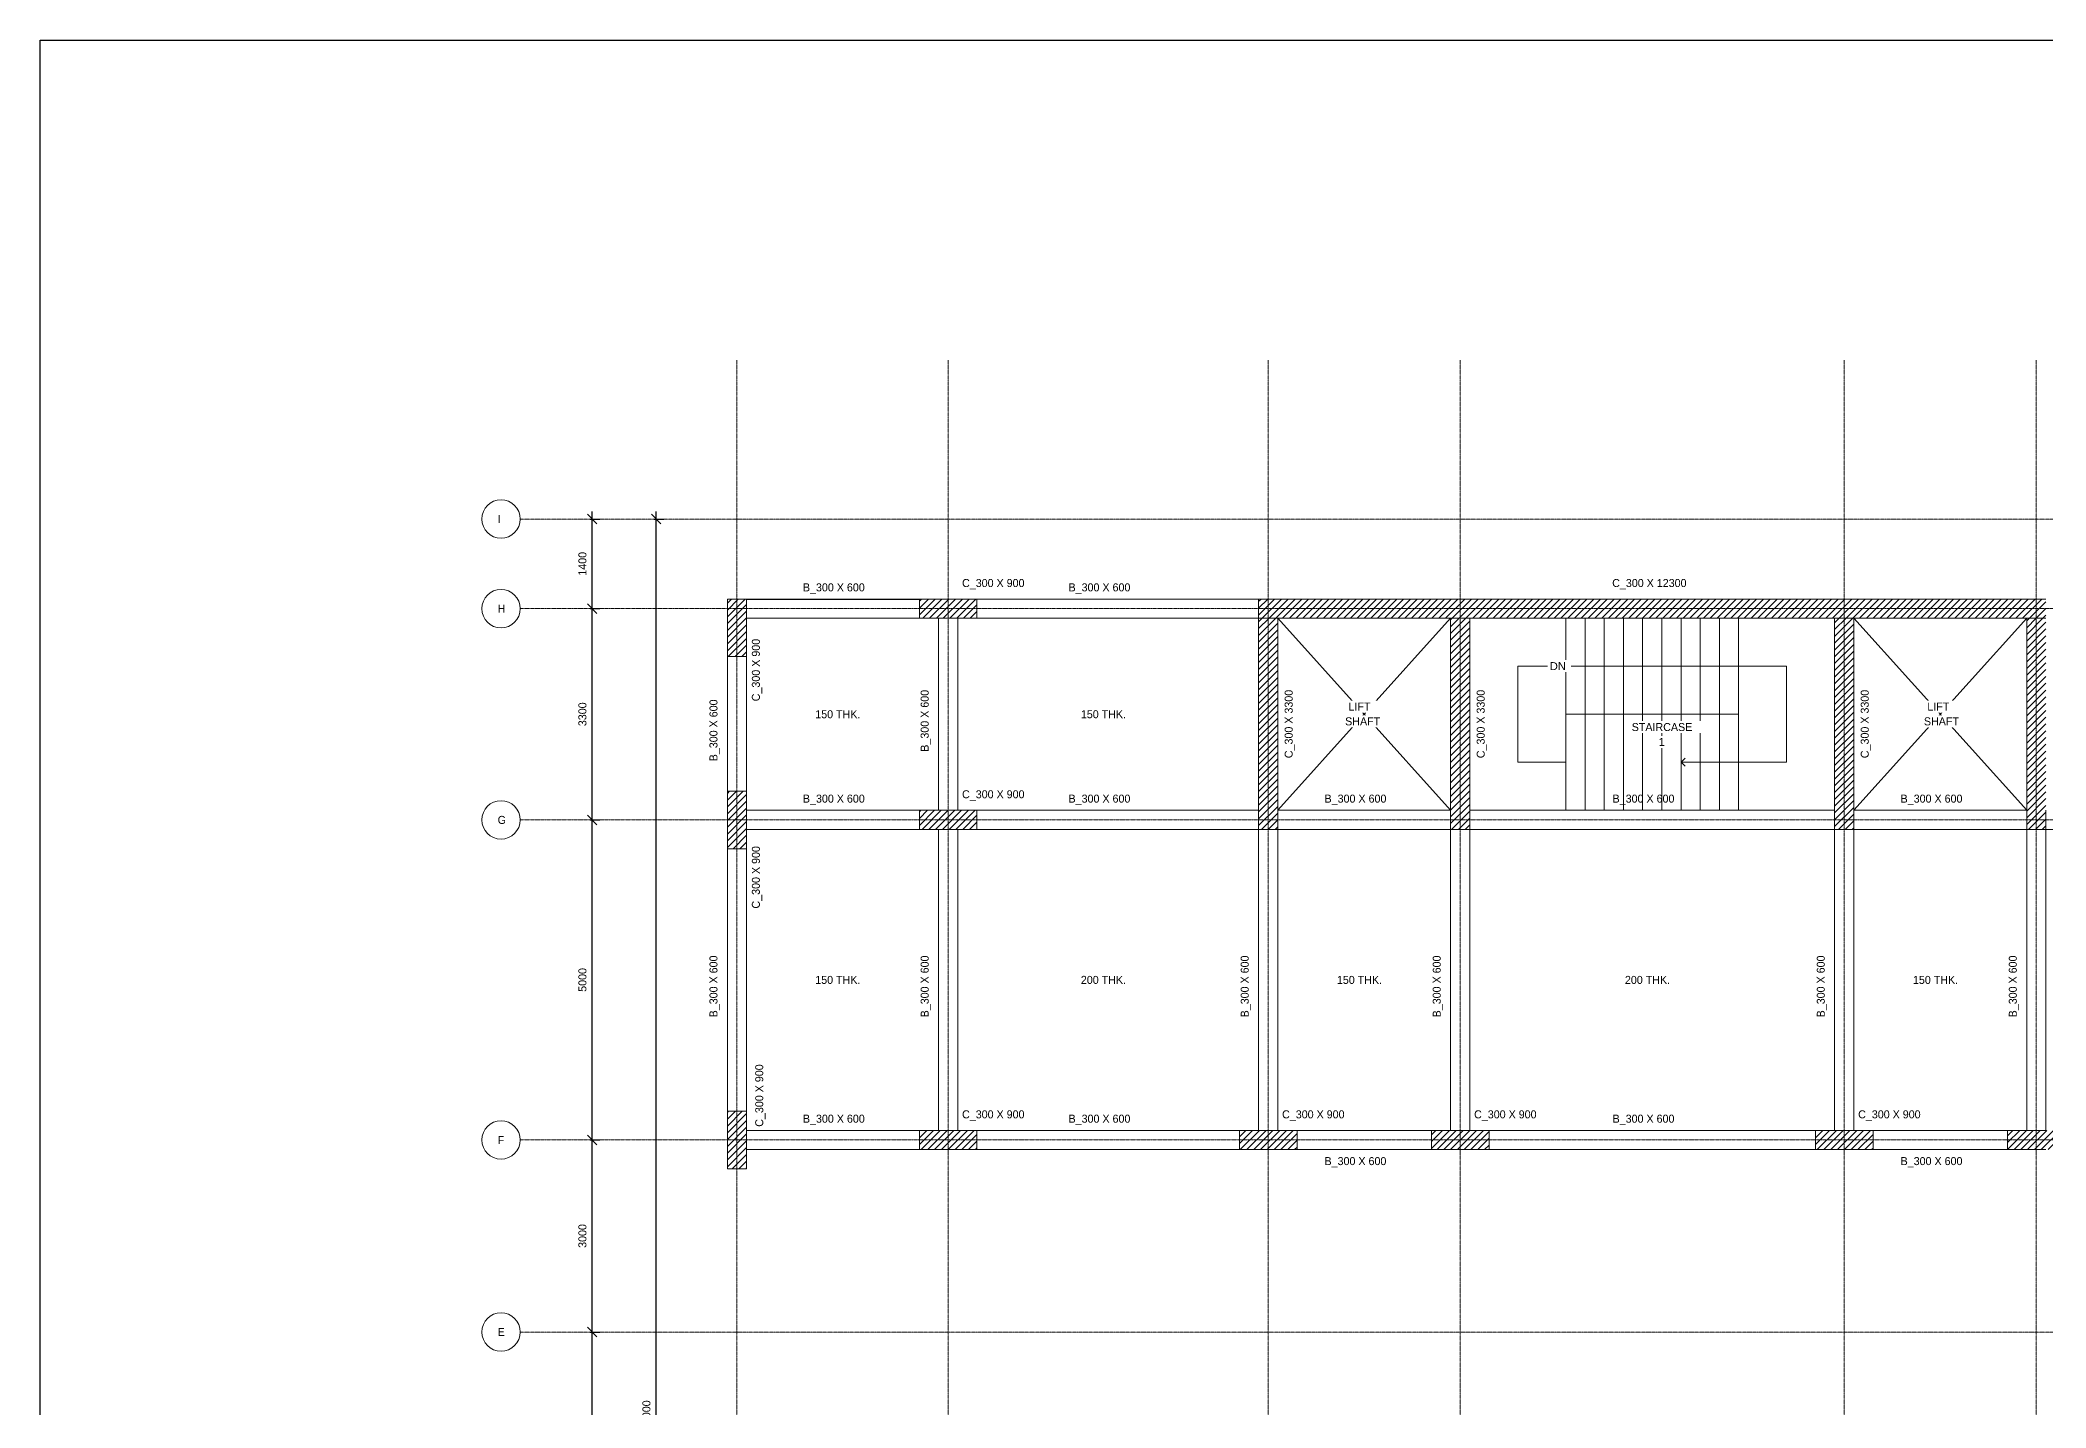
# Model space of a CAD drawing. Header units: millimetres. Extents: x -12446 to 395154, y -7552 to 35181.
# Drawn here: x 217692 to 249029, y 13815 to 35181 of the extents above; entities that cross this region are included whole.
import ezdxf

# ---------------------------------------------------------------- set-up
doc = ezdxf.new("R2010")
doc.units = ezdxf.units.MM
doc.header["$PDMODE"] = 35
doc.linetypes.add('Grid Line', pattern=[22.225, 12.7, -3.175, 3.175, -3.175])
doc.linetypes.add('Overhead', pattern=[3.96875, 2.38125, -1.5875])
for name, color, linetype, lineweight in [('A-ANNO-DIMS', 211, 'Continuous', 9), ('A-CUTOUT', 12, 'Continuous', 18), ('A-FLOR', 192, 'Continuous', 18), ('A-FLOR-IDEN', 11, 'Continuous', 9), ('Boundary', 40, 'Continuous', 30), ('G-ANNO-TEXT', 231, 'Continuous', 9), ('Origin', 40, 'Continuous', 30), ('S-BEAM', 12, 'Continuous', 18), ('S-BEAM-IDEN', 2, 'Continuous', 9), ('S-COLS', 52, 'Continuous', 18), ('S-COLS-IDEN', 171, 'Continuous', 9), ('S-GRID', 1, 'Continuous', 9), ('S-GRID-IDEN', 1, 'Continuous', 9), ('S-STRS', 31, 'Continuous', 18), ('S-STRS-ANNO', 31, 'Continuous', 18), ('S-STRS-IDEN', 31, 'Continuous', 18)]:
    doc.layers.add(name, color=color, linetype=linetype, lineweight=lineweight)
doc.styles.add('Arial', font='arial.ttf', dxfattribs={"height": 125})
doc.styles.add('JetBrains Mono', font='JetBrainsMono-VariableFont_wght.ttf', dxfattribs={"height": 125})
doc.dimstyles.new('Diagonal_-_2_5mm_JetBrains_Mono', dxfattribs={"dimscale": 304.8, "dimtxt": 176.918969, "dimasz": 0.492126, "dimexe": 0.393701, "dimexo": 0.246063, "dimgap": 0.287073, "dimtad": 1, "dimdec": 0, "dimzin": 0, "dimdsep": 46, "dimtxsty": 'JetBrains Mono', "dimblk1": 'OBLIQUE', "dimblk2": 'OBLIQUE', "dimsah": 1, "dimcen": 0.09, "dimdle": 0.393701, "dimazin": 0, "dimtfac": 1, "dimtdec": 4, "dimtix": 1, "dimtmove": 0, "dimatfit": 3, "dimfxl": 1, "dimtvp": 1, "dimtfill": 1, "dimtolj": 1, "dimtzin": 0, "dimarcsym": 2})
pattern_1 = [(45, (228878.97, 0), (-53.03301, 53.03301), [])]

# ---------------------------------------------------------------- blocks, each defined once
blk = doc.blocks.new('Grid - M_Grid Head - Circle-24584-01 1st Floor Lvl_')
at = {"layer": 'S-GRID-IDEN'}
blk.add_circle((0, 0), 6, dxfattribs=at)
blk = doc.blocks.new('_Oblique')
at = {"color": 0, "linetype": 'ByBlock', "lineweight": -2}
blk.add_line((-0.5, -0.5), (0.5, 0.5), dxfattribs=at)
blk = doc.blocks.new('*D30')
at = {"layer": 'A-ANNO-DIMS', "color": 0, "lineweight": -2, "transparency": 16777216}
for p, q in [((226317, 10880), (226317, 15120)), ((226286, 15000), (226437, 15000)), ((226286, 11000), (226437, 11000))]:
    blk.add_line(p, q, dxfattribs=at)
at = {"layer": 'Defpoints', "color": 0, "transparency": 16777216}
for p in [(226211, 15000), (226317, 15000), (226211, 11000)]:
    blk.add_point(p, dxfattribs=at)
at = {"layer": 'A-ANNO-DIMS', "color": 0, "lineweight": -2, "transparency": 16777216, "xscale": 150, "yscale": 150, "zscale": 150}
for p, rotation in [((226317, 15000), 90), ((226317, 11000), 270)]:
    blk.add_blockref('_Oblique', p, dxfattribs=dict(at, rotation=rotation))
at = {"layer": 'A-ANNO-DIMS', "color": 0, "transparency": 16777216, "insert": (226165, 13000), "char_height": 125, "width": 496.29, "attachment_point": 5, "rotation": 90, "style": 'JetBrains Mono', "bg_fill": 3, "box_fill_scale": 1.1, "bg_fill_color": 9, "bg_fill_true_color": 13158600, "bg_fill_transparency": 0}
blk.add_mtext('\\A1;4000', dxfattribs=at)
blk = doc.blocks.new('*D31')
at = {"layer": 'A-ANNO-DIMS', "color": 0, "lineweight": -2, "transparency": 16777216}
for p, q in [((226286, 18000), (226437, 18000)), ((226317, 14880), (226317, 18120)), ((226286, 15000), (226437, 15000))]:
    blk.add_line(p, q, dxfattribs=at)
at = {"layer": 'Defpoints', "color": 0, "transparency": 16777216}
for p in [(226211, 18000), (226317, 18000), (226211, 15000)]:
    blk.add_point(p, dxfattribs=at)
at = {"layer": 'A-ANNO-DIMS', "color": 0, "lineweight": -2, "transparency": 16777216, "xscale": 150, "yscale": 150, "zscale": 150}
for p, rotation in [((226317, 18000), 90), ((226317, 15000), 270)]:
    blk.add_blockref('_Oblique', p, dxfattribs=dict(at, rotation=rotation))
at = {"layer": 'A-ANNO-DIMS', "color": 0, "transparency": 16777216, "insert": (226165, 16500), "char_height": 125, "width": 496.29, "attachment_point": 5, "rotation": 90, "style": 'JetBrains Mono', "bg_fill": 3, "box_fill_scale": 1.1, "bg_fill_color": 9, "bg_fill_true_color": 13158600, "bg_fill_transparency": 0}
blk.add_mtext('\\A1;3000', dxfattribs=at)
blk = doc.blocks.new('*D32')
at = {"layer": 'A-ANNO-DIMS', "color": 0, "lineweight": -2, "transparency": 16777216}
for p, q in [((226286, 23000), (226437, 23000)), ((226317, 17880), (226317, 23120)), ((226286, 18000), (226437, 18000))]:
    blk.add_line(p, q, dxfattribs=at)
at = {"layer": 'Defpoints', "color": 0, "transparency": 16777216}
for p in [(226211, 23000), (226317, 23000), (226211, 18000)]:
    blk.add_point(p, dxfattribs=at)
at = {"layer": 'A-ANNO-DIMS', "color": 0, "lineweight": -2, "transparency": 16777216, "xscale": 150, "yscale": 150, "zscale": 150}
for p, rotation in [((226317, 23000), 90), ((226317, 18000), 270)]:
    blk.add_blockref('_Oblique', p, dxfattribs=dict(at, rotation=rotation))
at = {"layer": 'A-ANNO-DIMS', "color": 0, "transparency": 16777216, "insert": (226165, 20500), "char_height": 125, "width": 496.29, "attachment_point": 5, "rotation": 90, "style": 'JetBrains Mono', "bg_fill": 3, "box_fill_scale": 1.1, "bg_fill_color": 9, "bg_fill_true_color": 13158600, "bg_fill_transparency": 0}
blk.add_mtext('\\A1;5000', dxfattribs=at)
blk = doc.blocks.new('*D33')
at = {"layer": 'A-ANNO-DIMS', "color": 0, "lineweight": -2, "transparency": 16777216}
for p, q in [((226317, 22880), (226317, 26420)), ((226286, 26300), (226437, 26300)), ((226286, 23000), (226437, 23000))]:
    blk.add_line(p, q, dxfattribs=at)
at = {"layer": 'Defpoints', "color": 0, "transparency": 16777216}
for p in [(226211, 26300), (226317, 26300), (226211, 23000)]:
    blk.add_point(p, dxfattribs=at)
at = {"layer": 'A-ANNO-DIMS', "color": 0, "lineweight": -2, "transparency": 16777216, "xscale": 150, "yscale": 150, "zscale": 150}
for p, rotation in [((226317, 26300), 90), ((226317, 23000), 270)]:
    blk.add_blockref('_Oblique', p, dxfattribs=dict(at, rotation=rotation))
at = {"layer": 'A-ANNO-DIMS', "color": 0, "transparency": 16777216, "insert": (226165, 24650), "char_height": 125, "width": 496.29, "attachment_point": 5, "rotation": 90, "style": 'JetBrains Mono', "bg_fill": 3, "box_fill_scale": 1.1, "bg_fill_color": 9, "bg_fill_true_color": 13158600, "bg_fill_transparency": 0}
blk.add_mtext('\\A1;3300', dxfattribs=at)
blk = doc.blocks.new('*D34')
at = {"layer": 'A-ANNO-DIMS', "color": 0, "lineweight": -2, "transparency": 16777216}
for p, q in [((226286, 27700), (226437, 27700)), ((226317, 26180), (226317, 27820)), ((226286, 26300), (226437, 26300))]:
    blk.add_line(p, q, dxfattribs=at)
at = {"layer": 'Defpoints', "color": 0, "transparency": 16777216}
for p in [(226211, 27700), (226317, 27700), (226211, 26300)]:
    blk.add_point(p, dxfattribs=at)
at = {"layer": 'A-ANNO-DIMS', "color": 0, "lineweight": -2, "transparency": 16777216, "xscale": 150, "yscale": 150, "zscale": 150}
for p, rotation in [((226317, 27700), 90), ((226317, 26300), 270)]:
    blk.add_blockref('_Oblique', p, dxfattribs=dict(at, rotation=rotation))
at = {"layer": 'A-ANNO-DIMS', "color": 0, "transparency": 16777216, "insert": (226165, 27000), "char_height": 125, "width": 496.29, "attachment_point": 5, "rotation": 90, "style": 'JetBrains Mono', "bg_fill": 3, "box_fill_scale": 1.1, "bg_fill_color": 9, "bg_fill_true_color": 13158600, "bg_fill_transparency": 0}
blk.add_mtext('\\A1;1400', dxfattribs=at)
blk = doc.blocks.new('*D35')
at = {"layer": 'A-ANNO-DIMS', "color": 0, "lineweight": -2, "transparency": 16777216}
for p, q in [((227286, 27700), (227437, 27700)), ((227317, -420), (227317, 27820)), ((227286, -300), (227437, -300))]:
    blk.add_line(p, q, dxfattribs=at)
at = {"layer": 'Defpoints', "color": 0, "transparency": 16777216}
for p in [(227211, 27700), (227317, 27700), (227211, -300)]:
    blk.add_point(p, dxfattribs=at)
at = {"layer": 'A-ANNO-DIMS', "color": 0, "lineweight": -2, "transparency": 16777216, "xscale": 150, "yscale": 150, "zscale": 150}
for p, rotation in [((227317, 27700), 90), ((227317, -300), 270)]:
    blk.add_blockref('_Oblique', p, dxfattribs=dict(at, rotation=rotation))
at = {"layer": 'A-ANNO-DIMS', "color": 0, "transparency": 16777216, "insert": (227165, 13700), "char_height": 125, "width": 620.37, "attachment_point": 5, "rotation": 90, "style": 'JetBrains Mono', "bg_fill": 3, "box_fill_scale": 1.1, "bg_fill_color": 9, "bg_fill_true_color": 13158600, "bg_fill_transparency": 0}
blk.add_mtext('\\A1;28000', dxfattribs=at)

msp = doc.modelspace()

# ---------------------------------------------------------------- hatches: boundary and pattern name
at = {"layer": 'S-COLS'}
h = msp.add_hatch(dxfattribs=at)
h.set_pattern_fill('FP_1', color=8, style=0, pattern_type=2)
h.set_pattern_definition(pattern_1)
h.paths.add_polyline_path([(228729, 25550), (228729, 26450), (228429, 26450), (228429, 25550)])
h = msp.add_hatch(dxfattribs=at)
h.set_pattern_fill('FP_1', color=8, style=0, pattern_type=2)
h.set_pattern_definition(pattern_1)
h.paths.add_polyline_path([(232329, 26150), (232329, 26450), (231429, 26450), (231429, 26150), (232029, 26150)])
h = msp.add_hatch(dxfattribs=at)
h.set_pattern_fill('FP_1', color=8, style=0, pattern_type=2)
h.set_pattern_definition(pattern_1)
h.paths.add_polyline_path([(249029, 26150), (249029, 26450), (236729, 26450), (236729, 26150), (246611.3, 26150)])
h = msp.add_hatch(dxfattribs=at)
h.set_pattern_fill('FP_1', color=8, style=0, pattern_type=2)
h.set_pattern_definition(pattern_1)
h.paths.add_polyline_path([(237029, 22850), (237029, 26150), (236729, 26150), (236729, 22850)])
h = msp.add_hatch(dxfattribs=at)
h.set_pattern_fill('FP_1', color=8, style=0, pattern_type=2)
h.set_pattern_definition(pattern_1)
h.paths.add_polyline_path([(240029, 22850), (240029, 26150), (239729, 26150), (239729, 22850)])
h = msp.add_hatch(dxfattribs=at)
h.set_pattern_fill('FP_1', color=8, style=0, pattern_type=2)
h.set_pattern_definition(pattern_1)
h.paths.add_polyline_path([(246029, 22850), (246029, 26150), (245729, 26150), (245729, 22850)])
h = msp.add_hatch(dxfattribs=at)
h.set_pattern_fill('FP_1', color=8, style=0, pattern_type=2)
h.set_pattern_definition(pattern_1)
h.paths.add_polyline_path([(249029, 22850), (249029, 26150), (248729, 26150), (248729, 22850)])
h = msp.add_hatch(dxfattribs=at)
h.set_pattern_fill('FP_1', color=8, style=0, pattern_type=2)
h.set_pattern_definition(pattern_1)
h.paths.add_polyline_path([(228729, 22550), (228729, 23450), (228429, 23450), (228429, 22550)])
h = msp.add_hatch(dxfattribs=at)
h.set_pattern_fill('FP_1', color=8, style=0, pattern_type=2)
h.set_pattern_definition(pattern_1)
h.paths.add_polyline_path([(232329, 22850), (232329, 23150), (231429, 23150), (231429, 22850), (232029, 22850)])
h = msp.add_hatch(dxfattribs=at)
h.set_pattern_fill('FP_1', color=8, style=0, pattern_type=2)
h.set_pattern_definition(pattern_1)
h.paths.add_polyline_path([(228729, 17550), (228729, 18450), (228429, 18450), (228429, 17550)])
h = msp.add_hatch(dxfattribs=at)
h.set_pattern_fill('FP_1', color=8, style=0, pattern_type=2)
h.set_pattern_definition(pattern_1)
h.paths.add_polyline_path([(232029, 17850), (232329, 17850), (232329, 18150), (231429, 18150), (231429, 17850), (231729, 17850)])
h = msp.add_hatch(dxfattribs=at)
h.set_pattern_fill('FP_1', color=8, style=0, pattern_type=2)
h.set_pattern_definition(pattern_1)
h.paths.add_polyline_path([(237029, 17850), (237329, 17850), (237329, 18150), (236429, 18150), (236429, 17850), (236729, 17850)])
h = msp.add_hatch(dxfattribs=at)
h.set_pattern_fill('FP_1', color=8, style=0, pattern_type=2)
h.set_pattern_definition(pattern_1)
h.paths.add_polyline_path([(240029, 17850), (240329, 17850), (240329, 18150), (239429, 18150), (239429, 17850), (239729, 17850)])
h = msp.add_hatch(dxfattribs=at)
h.set_pattern_fill('FP_1', color=8, style=0, pattern_type=2)
h.set_pattern_definition(pattern_1)
h.paths.add_polyline_path([(246029, 17850), (246329, 17850), (246329, 18150), (245429, 18150), (245429, 17850), (245729, 17850)])
h = msp.add_hatch(dxfattribs=at)
h.set_pattern_fill('FP_1', color=8, style=0, pattern_type=2)
h.set_pattern_definition(pattern_1)
h.paths.add_polyline_path([(249029, 17850), (249329, 17850), (249329, 18150), (248429, 18150), (248429, 17850), (248729, 17850)])

# ---------------------------------------------------------------- linework, layer by layer
msp.add_line((228729, 26450), (231429, 26450))
at = {"layer": 'A-CUTOUT'}
for p, q in [((237029, 26150), (239729, 23150)), ((237029, 23150), (239729, 26150)), ((246029, 26150), (248729, 23150)), ((246029, 23150), (248729, 26150))]:
    msp.add_line(p, q, dxfattribs=at)
at = {"layer": 'A-FLOR'}
for p, q in [((231729, 26150), (228729, 26150)), ((228729, 26150), (228729, 23150)), ((231729, 23150), (231729, 26150)), ((236729, 26150), (232029, 26150)), ((232029, 26150), (232029, 23150)), ((236729, 23150), (236729, 26150)), ((228729, 23150), (231729, 23150)), ((232029, 23150), (236729, 23150)), ((231729, 22850), (228729, 22850)), ((228729, 22850), (228729, 18150)), ((231729, 18150), (231729, 22850)), ((236729, 22850), (232029, 22850)), ((232029, 22850), (232029, 18150)), ((236729, 18150), (236729, 22850)), ((239729, 22850), (237029, 22850)), ((237029, 22850), (237029, 18150)), ((239729, 18150), (239729, 22850)), ((245729, 22850), (240029, 22850)), ((240029, 22850), (240029, 18150)), ((245729, 18150), (245729, 22850)), ((248729, 22850), (246029, 22850)), ((246029, 22850), (246029, 18150)), ((248729, 18150), (248729, 22850)), ((228729, 18150), (231729, 18150)), ((232029, 18150), (236729, 18150)), ((237029, 18150), (239729, 18150)), ((240029, 18150), (245729, 18150)), ((246029, 18150), (248729, 18150)), ((231729, 17850), (228729, 17850)), ((236729, 17850), (232029, 17850)), ((239729, 17850), (237029, 17850)), ((245729, 17850), (240029, 17850)), ((248729, 17850), (246029, 17850))]:
    msp.add_line(p, q, dxfattribs=at)
at = {"layer": 'Boundary'}
msp.add_lwpolyline([(217691.8, 35181.3), (265946.9, 35181.3), (265946.9, -7551.8), (217691.8, -7551.8)], close=True, dxfattribs=at)
at = {"layer": 'Origin'}
msp.add_point((237029, 26150), dxfattribs=at)
at = {"layer": 'S-BEAM'}
for p, q in [((228729, 26450), (228729, 26150)), ((231429, 26450), (228729, 26450)), ((231429, 26150), (231429, 26450)), ((232329, 26450), (232329, 26150)), ((236729, 26450), (232329, 26450)), ((236729, 26150), (236729, 26450)), ((228729, 26150), (231429, 26150)), ((232029, 26150), (231729, 26150)), ((231729, 26150), (231729, 23150)), ((232029, 23150), (232029, 26150)), ((232329, 26150), (236729, 26150)), ((228729, 25550), (228429, 25550)), ((228429, 25550), (228429, 23450)), ((228729, 23450), (228729, 25550)), ((228429, 23450), (228729, 23450)), ((228729, 23150), (228729, 22850)), ((231429, 23150), (228729, 23150)), ((231429, 22850), (231429, 23150)), ((231729, 23150), (232029, 23150)), ((232329, 23150), (232329, 22850)), ((236729, 23150), (232329, 23150)), ((236729, 22850), (236729, 23150)), ((237029, 23150), (237029, 22850)), ((239729, 23150), (237029, 23150)), ((239729, 22850), (239729, 23150)), ((240029, 23150), (240029, 22850)), ((245729, 23150), (240029, 23150)), ((245729, 22850), (245729, 23150)), ((246029, 23150), (246029, 22850)), ((248729, 23150), (246029, 23150)), ((248729, 22850), (248729, 23150)), ((249029, 23150), (249029, 22850)), ((228729, 22850), (231429, 22850)), ((232029, 22850), (231729, 22850)), ((231729, 22850), (231729, 18150)), ((232029, 18150), (232029, 22850)), ((232329, 22850), (236729, 22850)), ((237029, 22850), (236729, 22850)), ((236729, 22850), (236729, 18150)), ((237029, 18150), (237029, 22850)), ((237029, 22850), (239729, 22850)), ((240029, 22850), (239729, 22850)), ((239729, 22850), (239729, 18150)), ((240029, 18150), (240029, 22850)), ((240029, 22850), (245729, 22850)), ((246029, 22850), (245729, 22850)), ((245729, 22850), (245729, 18150)), ((246029, 18150), (246029, 22850)), ((246029, 22850), (248729, 22850)), ((249029, 22850), (248729, 22850)), ((248729, 22850), (248729, 18150)), ((249029, 18150), (249029, 22850)), ((249029, 22850), (253429, 22850)), ((228729, 22550), (228429, 22550)), ((228429, 22550), (228429, 18450)), ((228729, 18450), (228729, 22550)), ((228429, 18450), (228729, 18450)), ((228729, 18150), (228729, 17850)), ((231429, 18150), (228729, 18150)), ((231429, 17850), (231429, 18150)), ((231729, 18150), (232029, 18150)), ((232329, 18150), (232329, 17850)), ((236429, 18150), (232329, 18150)), ((236429, 17850), (236429, 18150)), ((236729, 18150), (237029, 18150)), ((237329, 18150), (237329, 17850)), ((239429, 18150), (237329, 18150)), ((239429, 17850), (239429, 18150)), ((239729, 18150), (240029, 18150)), ((240329, 18150), (240329, 17850)), ((245429, 18150), (240329, 18150)), ((245429, 17850), (245429, 18150)), ((245729, 18150), (246029, 18150)), ((246329, 18150), (246329, 17850)), ((248429, 18150), (246329, 18150)), ((248429, 17850), (248429, 18150)), ((248729, 18150), (249029, 18150)), ((228729, 17550), (228429, 17550)), ((228729, 17850), (231429, 17850)), ((232029, 17850), (231729, 17850)), ((232329, 17850), (236429, 17850)), ((237029, 17850), (236729, 17850)), ((237329, 17850), (239429, 17850)), ((240029, 17850), (239729, 17850)), ((240329, 17850), (245429, 17850)), ((246029, 17850), (245729, 17850)), ((246329, 17850), (248429, 17850)), ((249029, 17850), (248729, 17850))]:
    msp.add_line(p, q, dxfattribs=at)
at = {"layer": 'S-COLS'}
for p, q in [((228429, 25550), (228429, 26450)), ((228728.9, 26450), (228429, 26450)), ((228729, 26450), (228729, 26150)), ((231429, 26450), (231729, 26450)), ((231429, 26150), (231429, 26450)), ((232029, 26450), (231729, 26450)), ((232029, 26450), (232329, 26450)), ((232329, 26450), (232329, 26150)), ((236729, 26450), (240029, 26450)), ((236729, 26150), (236729, 26450)), ((236729, 26450), (237029, 26450)), ((239729, 26450), (240029, 26450)), ((240029, 26450), (245729, 26450)), ((240029, 26450), (245729, 26450)), ((246029, 26450), (245729, 26450)), ((246029, 26450), (248729, 26450)), ((249029, 26450), (248729, 26450)), ((228729, 26150), (228729, 25550)), ((231729, 26150), (231429, 26150)), ((232029, 26150), (231729, 26150)), ((232329, 26150), (232029, 26150)), ((236729, 26150), (237029, 26150)), ((236729, 22850), (236729, 26150)), ((249029, 26150), (236729, 26150)), ((237029, 26150), (237029, 22850)), ((239729, 26150), (240029, 26150)), ((239729, 22850), (239729, 26150)), ((240029, 26150), (240029, 22850)), ((245729, 26150), (246029, 26150)), ((245729, 22850), (245729, 26150)), ((246029, 26150), (246029, 22850)), ((248729, 26150), (249029, 26150)), ((248729, 22850), (248729, 26150)), ((228729, 25550), (228429, 25550)), ((228429, 23450), (228729, 23450)), ((228429, 22550), (228429, 23450)), ((228729, 23450), (228729, 23150)), ((228729, 23150), (228729, 22850)), ((231429, 23150), (231729, 23150)), ((231429, 22850), (231429, 23150)), ((231729, 23150), (232029, 23150)), ((232029, 23150), (232329, 23150)), ((232329, 23150), (232329, 22850)), ((228729, 22850), (228729, 22550)), ((231729, 22850), (231429, 22850)), ((232029, 22850), (231729, 22850)), ((232329, 22850), (232029, 22850)), ((237029, 22850), (236729, 22850)), ((240029, 22850), (239729, 22850)), ((246029, 22850), (245729, 22850)), ((249029, 22850), (248729, 22850)), ((228729, 22550), (228429, 22550)), ((228429, 18450), (228729, 18450)), ((228429, 17550), (228429, 18450)), ((228729, 18450), (228729, 18150)), ((228729, 18150), (228729, 17850)), ((231429, 18150), (231729, 18150)), ((231429, 17850), (231429, 18150)), ((231729, 18150), (232029, 18150)), ((232029, 18150), (232329, 18150)), ((232329, 18150), (232329, 17850)), ((236429, 18150), (236729, 18150)), ((236429, 17850), (236429, 18150)), ((236729, 18150), (237029, 18150)), ((237029, 18150), (237329, 18150)), ((237329, 18150), (237329, 17850)), ((239429, 18150), (239729, 18150)), ((239429, 17850), (239429, 18150)), ((239729, 18150), (240029, 18150)), ((240029, 18150), (240329, 18150)), ((240329, 18150), (240329, 17850)), ((245429, 18150), (245729, 18150)), ((245429, 17850), (245429, 18150)), ((245729, 18150), (246029, 18150)), ((246029, 18150), (246329, 18150)), ((246329, 18150), (246329, 17850)), ((248429, 18150), (248729, 18150)), ((248429, 17850), (248429, 18150)), ((248729, 18150), (249029, 18150)), ((228729, 17550), (228429, 17550)), ((228729, 17850), (228729, 17550)), ((231729, 17850), (231429, 17850)), ((232029, 17850), (231729, 17850)), ((232329, 17850), (232029, 17850)), ((236729, 17850), (236429, 17850)), ((237029, 17850), (236729, 17850)), ((237329, 17850), (237029, 17850)), ((239729, 17850), (239429, 17850)), ((240029, 17850), (239729, 17850)), ((240329, 17850), (240029, 17850)), ((245729, 17850), (245429, 17850)), ((246029, 17850), (245729, 17850)), ((246329, 17850), (246029, 17850)), ((248729, 17850), (248429, 17850)), ((249029, 17850), (248729, 17850))]:
    msp.add_line(p, q, dxfattribs=at)
at = {"layer": 'S-GRID', "linetype": 'Grid Line'}
for p, q in [((228579, 30181.3), (228579, -4050.9)), ((231879, 30181.3), (231879, -4050.9)), ((236879, 30181.3), (236879, -4050.9)), ((239879, 30181.3), (239879, -4050.9)), ((245879, 30181.3), (245879, -4050.9)), ((248879, 30181.3), (248879, -4050.9)), ((259131.4, 26300), (225193.1, 26300)), ((259131.4, 23000), (225193.1, 23000)), ((259131.4, 18000), (225193.1, 18000)), ((259131.4, 15000), (225193.1, 15000))]:
    msp.add_line(p, q, dxfattribs=at)
at = {"layer": 'S-STRS'}
for p, q in [((240029, 26150), (240029, 23150)), ((241529, 26150), (240029, 26150)), ((241529, 24650), (241529, 26150)), ((241829, 24650), (241829, 26150)), ((242129, 24650), (242129, 26150)), ((242429, 24650), (242429, 26150)), ((242729, 24650), (242729, 26150)), ((243029, 24650), (243029, 26150)), ((243329, 24650), (243329, 26150)), ((243629, 24650), (243629, 26150)), ((243929, 24650), (243929, 26150)), ((244229, 24650), (244229, 26150)), ((241529, 23150), (241529, 24650)), ((241829, 24650), (241529, 24650)), ((242129, 24650), (241829, 24650)), ((241829, 24650), (241829, 23150)), ((242429, 24650), (242129, 24650)), ((242129, 24650), (242129, 23150)), ((242729, 24650), (242429, 24650)), ((242429, 24650), (242429, 23150)), ((243029, 24650), (242729, 24650)), ((242729, 24650), (242729, 23150)), ((243329, 24650), (243029, 24650)), ((243029, 24650), (243029, 23150)), ((243629, 24650), (243329, 24650)), ((243329, 24650), (243329, 23150)), ((243929, 24650), (243629, 24650)), ((243629, 24650), (243629, 23150)), ((244229, 24650), (243929, 24650)), ((243929, 24650), (243929, 23150)), ((244229, 24650), (244229, 23150)), ((240029, 23150), (241529, 23150))]:
    msp.add_line(p, q, dxfattribs=at)
at = {"layer": 'S-STRS', "linetype": 'Overhead'}
for p, q in [((241529, 24650), (241529, 26150)), ((241829, 24650), (241829, 26150)), ((242129, 24650), (242129, 26150)), ((242429, 24650), (242429, 26150)), ((242729, 24650), (242729, 26150)), ((243029, 24650), (243029, 26150)), ((243329, 24650), (243329, 26150)), ((243629, 24650), (243629, 26150)), ((243929, 24650), (243929, 26150)), ((244229, 24650), (244229, 26150)), ((241829, 24650), (241829, 23150)), ((242129, 24650), (242129, 23150)), ((242429, 24650), (242429, 23150)), ((242729, 24650), (242729, 23150)), ((243029, 24650), (243029, 23150)), ((243329, 24650), (243329, 23150)), ((243629, 24650), (243629, 23150)), ((243929, 24650), (243929, 23150)), ((244229, 24650), (244229, 23150))]:
    msp.add_line(p, q, dxfattribs=at)
at = {"layer": 'S-STRS-ANNO'}
for p, q in [((240779, 25400), (240779, 23900)), ((241529, 25400), (240779, 25400)), ((241829, 25400), (241529, 25400)), ((242129, 25400), (241829, 25400)), ((242429, 25400), (242129, 25400)), ((242729, 25400), (242429, 25400)), ((243029, 25400), (242729, 25400)), ((243329, 25400), (243029, 25400)), ((243629, 25400), (243329, 25400)), ((243929, 25400), (243629, 25400)), ((244229, 25400), (243929, 25400)), ((244979, 25400), (244229, 25400)), ((244979, 23900), (244979, 25400)), ((240779, 23900), (241529, 23900)), ((243329, 23900), (243391.5, 23962.5)), ((243329, 23900), (243629, 23900)), ((243329, 23900), (243391.5, 23837.5)), ((243629, 23900), (243929, 23900)), ((243929, 23900), (244229, 23900)), ((244229, 23900), (244979, 23900))]:
    msp.add_line(p, q, dxfattribs=at)

# ---------------------------------------------------------------- block references
at = {"layer": 'S-GRID-IDEN', "xscale": 49.99999999999998, "yscale": 49.99999999999998, "zscale": 49.99999999999998, "rotation": 89.99999999999984}
for p in [(224893.1, 27700), (224893.1, 26300), (224893.1, 23000), (224893.1, 18000), (224893.1, 15000)]:
    msp.add_blockref('Grid - M_Grid Head - Circle-24584-01 1st Floor Lvl_', p, dxfattribs=at)

# ---------------------------------------------------------------- texts
at = {"layer": 'A-FLOR-IDEN', "char_height": 125, "width": 1026.16, "attachment_point": 1, "style": 'JetBrains Mono'}
for s, insert in [('150 THK.', (229802, 24713)), ('150 THK.', (233952, 24713)), ('150 THK.', (229802, 20563)), ('200 THK.', (233952, 20563)), ('150 THK.', (237952, 20563)), ('200 THK.', (242452, 20563)), ('150 THK.', (246952, 20563))]:
    msp.add_mtext(s, dxfattribs=dict(at, insert=insert))
at = {"layer": 'S-BEAM-IDEN', "char_height": 125, "width": 1410.97, "attachment_point": 1, "style": 'JetBrains Mono'}
for insert in [(229609.1, 26694.8), (233759.1, 26694.8), (229609.1, 23394.8), (233759.1, 23394.8), (237759.1, 23394.8), (242259.1, 23394.8), (246759.1, 23394.8), (229609.1, 18394.8), (233759.1, 18394.8), (242259.1, 18394.8), (237758.4, 17732.4), (246759.1, 17732.4)]:
    msp.add_mtext('B_300 X 600', dxfattribs=dict(at, insert=insert))
at = {"layer": 'S-BEAM-IDEN', "char_height": 125, "width": 1410.97, "attachment_point": 1, "rotation": 90, "style": 'JetBrains Mono'}
for insert in [(228149.3, 23915.1), (231449.3, 24065.1), (228149.3, 19915.1), (231449.3, 19915.1), (236449.3, 19915.1), (239449.3, 19915.1), (245449.3, 19915.1), (248449.3, 19915.1)]:
    msp.add_mtext('B_300 X 600', dxfattribs=dict(at, insert=insert))
at = {"layer": 'S-COLS-IDEN', "char_height": 125, "attachment_point": 1, "style": 'JetBrains Mono'}
for s, insert, width in [('C_300 X 900', (232095.9, 26762.7), 1410.97), ('C_300 X 12300', (242253.1, 26762.7), 1667.51), ('C_300 X 900', (232095.9, 23462.7), 1410.97), ('C_300 X 900', (232095.9, 18462.7), 1410.97), ('C_300 X 900', (237095.9, 18462.7), 1410.97), ('C_300 X 900', (240095.9, 18462.7), 1410.97), ('C_300 X 900', (246095.9, 18462.7), 1410.97)]:
    msp.add_mtext(s, dxfattribs=dict(at, insert=insert, width=width))
at = {"layer": 'S-COLS-IDEN', "char_height": 125, "attachment_point": 1, "rotation": 90, "style": 'JetBrains Mono'}
for s, insert, width in [('C_300 X 900', (228811.8, 24853), 1410.97), ('C_300 X 3300', (237136.3, 23964), 1539.24), ('C_300 X 3300', (240136.3, 23964), 1539.24), ('C_300 X 3300', (246136.3, 23964), 1539.24), ('C_300 X 900', (228811.8, 21614.9), 1410.97), ('C_300 X 900', (228864.8, 18205.8), 1410.97)]:
    msp.add_mtext(s, dxfattribs=dict(at, insert=insert, width=width))

# ---------------------------------------------------------------- next in the draw order: texts
at = {"layer": 'G-ANNO-TEXT', "color": 7, "char_height": 125, "attachment_point": 1, "style": 'JetBrains Mono', "bg_fill": 3, "box_fill_scale": 1.25, "bg_fill_color": 9, "bg_fill_true_color": 13158600, "bg_fill_transparency": 0}
for s, insert, width in [('LIFT ', (238133.9, 24833), 641.35), ('LIFT ', (247176.1, 24833), 641.35), ('STAIRCASE ', (242557.9, 24513), 1182.489)]:
    msp.add_mtext(s, dxfattribs=dict(at, insert=insert, width=width))
at = {"layer": 'S-GRID-IDEN', "char_height": 125, "width": 128.27, "attachment_point": 1, "style": 'JetBrains Mono', "bg_fill": 3, "box_fill_scale": 1.25, "bg_fill_color": 9, "bg_fill_true_color": 13158600, "bg_fill_transparency": 0}
for s, insert in [('I', (224839.9, 27762.1)), ('H', (224839.9, 26362.1)), ('G', (224839.9, 23062.1)), ('F', (224839.9, 18062.1)), ('E', (224839.9, 15062.1))]:
    msp.add_mtext(s, dxfattribs=dict(at, insert=insert))
at = {"layer": 'S-STRS-IDEN', "insert": (241277.8, 25464.2), "char_height": 125, "width": 301.369, "attachment_point": 1, "line_spacing_factor": 0.941778, "style": 'Arial', "bg_fill": 3, "box_fill_scale": 1.25, "bg_fill_color": 9, "bg_fill_true_color": 13158600, "bg_fill_transparency": 0}
msp.add_mtext('DN', dxfattribs=at)

# ---------------------------------------------------------------- next in the draw order: dimensions: what is measured, and where the dimension line sits
at = {"layer": 'A-ANNO-DIMS'}
for base, p1, p2, override, picture, middle in [((227317.1, 27700), (227211.1, -300), (227211.1, 27700), {"dimpost": '<>', "dimfxl": 28000}, '*D35', (227165.3, 13700)), ((226317.1, 15000), (226211.1, 11000), (226211.1, 15000), {"dimpost": '<>', "dimfxl": 4000}, '*D30', (226165.4, 13000))]:
    dim = msp.add_linear_dim(base=base, p1=p1, p2=p2, angle=90, dimstyle='Diagonal_-_2_5mm_JetBrains_Mono', override=override, dxfattribs=at)
    dim.commit()
    dim.dimension.update_dxf_attribs({"geometry": picture, "text_midpoint": middle})

# ---------------------------------------------------------------- next in the draw order: texts
at = {"layer": 'G-ANNO-TEXT', "color": 7, "char_height": 125, "attachment_point": 1, "style": 'JetBrains Mono', "bg_fill": 3, "box_fill_scale": 1.25, "bg_fill_color": 9, "bg_fill_true_color": 13158600, "bg_fill_transparency": 0}
for s, insert, width in [('SHAFT', (238081, 24601.4), 641.35), ('SHAFT', (247123.2, 24601.4), 641.35), ('1', (242981.3, 24281.4), 128.27)]:
    msp.add_mtext(s, dxfattribs=dict(at, insert=insert, width=width))

# ---------------------------------------------------------------- next in the draw order: dimensions: what is measured, and where the dimension line sits
at = {"layer": 'A-ANNO-DIMS'}
dim = msp.add_linear_dim(base=(226317.1, 18000), p1=(226211.1, 15000), p2=(226211.1, 18000), angle=90, dimstyle='Diagonal_-_2_5mm_JetBrains_Mono', override={"dimpost": '<>', "dimfxl": 3000}, dxfattribs=at)
dim.commit()
dim.dimension.update_dxf_attribs({"geometry": '*D31', "text_midpoint": (226165.4, 16500)})

# ---------------------------------------------------------------- next in the draw order: dimensions: what is measured, and where the dimension line sits
dim = msp.add_linear_dim(base=(226317.1, 23000), p1=(226211.1, 18000), p2=(226211.1, 23000), angle=90, dimstyle='Diagonal_-_2_5mm_JetBrains_Mono', override={"dimpost": '<>', "dimfxl": 5000}, dxfattribs=at)
dim.commit()
dim.dimension.update_dxf_attribs({"geometry": '*D32', "text_midpoint": (226165.4, 20500)})

# ---------------------------------------------------------------- next in the draw order: dimensions: what is measured, and where the dimension line sits
dim = msp.add_linear_dim(base=(226317.1, 26300), p1=(226211.1, 23000), p2=(226211.1, 26300), angle=90, dimstyle='Diagonal_-_2_5mm_JetBrains_Mono', override={"dimpost": '<>', "dimfxl": 3300}, dxfattribs=at)
dim.commit()
dim.dimension.update_dxf_attribs({"geometry": '*D33', "text_midpoint": (226165.4, 24650)})

# ---------------------------------------------------------------- next in the draw order: dimensions: what is measured, and where the dimension line sits
dim = msp.add_linear_dim(base=(226317.1, 27700), p1=(226211.1, 26300), p2=(226211.1, 27700), angle=90, dimstyle='Diagonal_-_2_5mm_JetBrains_Mono', override={"dimpost": '<>', "dimfxl": 1400}, dxfattribs=at)
dim.commit()
dim.dimension.update_dxf_attribs({"geometry": '*D34', "text_midpoint": (226165.4, 27000)})

# ---------------------------------------------------------------- next in the draw order: linework, layer by layer
at = {"layer": 'S-GRID', "linetype": 'Grid Line'}
msp.add_line((259131.4, 27700), (225193.1, 27700), dxfattribs=at)

doc.saveas('drawing.dxf')
